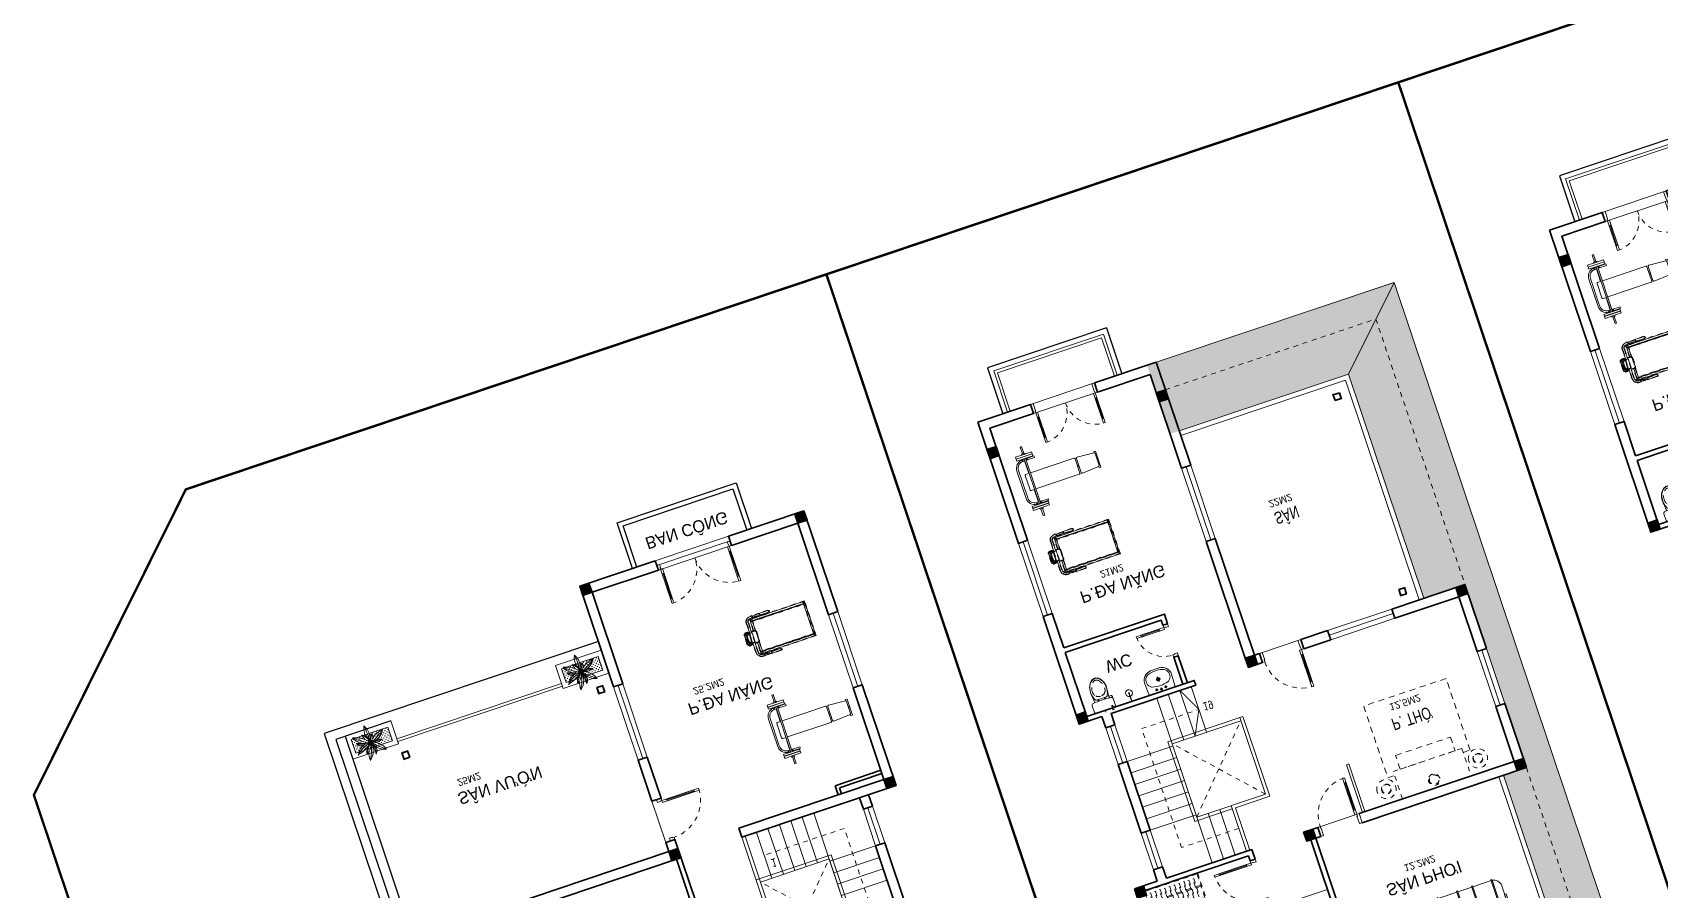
# Model space of a CAD drawing. Header units: metres. Extents: x 568332 to 569219, y 2065964 to 2066430.
# Drawn here: x 568348.01 to 568381.72, y 2066079.18 to 2066096.93 of the extents above; entities that cross this region are included whole.
import ezdxf

# ---------------------------------------------------------------- set-up
doc = ezdxf.new("R2010")
doc.units = ezdxf.units.M
for name, pattern in [('ACAD_ISO07W100', [3, 0, -3]), ('CENTER', [2, 1.25, -0.25, 0.25, -0.25]), ('DASHED', [0.75, 0.5, -0.25]), ('HIDDEN', [0.375, 0.25, -0.125]), ('HIDDEN2', [0.1875, 0.125, -0.0625]), ('X-5M-G-MB PHONGNGU$0$HIDDEN2', [0.1875, 0.125, -0.0625]), ('xref-thap C (mb tang 32-2)$0$HIDDEN', [0.375, 0.25, -0.125]), ('Xref-VCMT-BT3 - tuong bao$0$HIDDEN', [0.375, 0.25, -0.125])]:
    doc.linetypes.add(name, pattern=pattern)
doc.layers.get('0').update_dxf_attribs({"linetype": 'CONTINUOUS'})
for name, color, linetype, lineweight in [('-CONCRETE', 1, 'CONTINUOUS', 35), ('-DOOR', 137, 'CONTINUOUS', 9), ('-FURNITURE', 46, 'CONTINUOUS', 9), ('-HIDE', 3, 'HIDDEN', 13), ('-KH', 143, 'CONTINUOUS', 13), ('-LINE1', 7, 'CONTINUOUS', 18), ('-RANH GIOI KHU DAT', 12, 'CENTER', 18), ('-TEXT', 7, 'CONTINUOUS', 15), ('-WALL', 4, 'CONTINUOUS', 35), ('A-Cay', 75, 'CONTINUOUS', 5), ('A72', 9, 'CONTINUOUS', 5), ('Bighome_khuat', 251, 'DASHED', 5), ('TEXT25', 2, 'CONTINUOUS', 13)]:
    doc.layers.add(name, color=color, linetype=linetype, lineweight=lineweight)
for name, color, linetype in [('1-NETMANH', 8, 'CONTINUOUS'), ('13. NET HATCH', 252, 'CONTINUOUS'), ('A-Dot_Line', 255, 'ACAD_ISO07W100'), ('A-Flor-Hral', 242, 'CONTINUOUS'), ('SOLO', 7, 'CONTINUOUS')]:
    doc.layers.add(name, color=color, linetype=linetype)
doc.styles.add('1', font='arial.ttf')
doc.styles.add('T1', font='', dxfattribs={"height": 200})
doc.styles.get('T1').set_extended_font_data('VNgeometric Light')

# ---------------------------------------------------------------- blocks, each defined once
blk = doc.blocks.new('A$Ca51cd422')
for p, q in [((167, 414), (224, 414)), ((195, 383), (195, 443)), ((267, 429), (324, 429)), ((295, 398), (295, 458)), ((367, 414), (424, 414)), ((395, 383), (395, 443)), ((249, 215), (342, 215)), ((295, 165), (295, 264))]:
    blk.add_line(p, q)
for points in [[(0, 200, 0.414214), (200, 0), (390, 0, 0.414214), (590, 200), (581, 446, 0.409799), (551, 475), (39, 475, 0.403607), (9, 446)], [(177, 40, 0.090773), (424, 43, 0.149887), (521, 96, 0.430722), (482, 321, 0.080637), (470, 327, 0.127732), (125, 329, 0.074208), (114, 325, 0.443092), (69, 96, 0.13364), (154, 46, 0.033617)]]:
    blk.add_lwpolyline(points, format="xyb", close=True)
for centre, radius in [((195, 414), 17.5), ((295, 429), 17.5), ((395, 414), 17.5), ((295, 215), 37.5), ((295, 215), 22.5), ((295, 215), 22.5)]:
    blk.add_circle(centre, radius)
blk = doc.blocks.new('A$Cf6c941c9')
at = {"layer": '-FURNITURE', "linetype": 'HIDDEN', "ltscale": 500, "elevation": 0}
blk.add_lwpolyline([(512, 1950), (512, 2100), (2079, 2100), (2079, 300), (512, 300), (512, 450)], dxfattribs=at)
at = {"layer": '-FURNITURE', "linetype": 'HIDDEN2', "elevation": 0}
blk.add_lwpolyline([(600, 450), (600, 1950), (0, 1950), (0, 450)], close=True, dxfattribs=at)
at = {"layer": '-FURNITURE', "linetype": 'HIDDEN', "ltscale": 500, "elevation": 0}
blk.add_lwpolyline([(900, 600), (900, 1800), (600, 1800), (600, 600)], close=True, dxfattribs=at)
at = {"layer": '-FURNITURE', "linetype": 'HIDDEN2'}
for centre, radius in [((300, 2200), 200), ((300, 2200), 103), ((300, 2200), 93.3), ((170, 1200), 120), ((170, 1200), 100), ((300, 200), 200), ((300, 200), 103), ((300, 200), 93.3)]:
    blk.add_circle(centre, radius, dxfattribs=at)
blk = doc.blocks.new('A$C5C575821')
at = {"layer": '-CONCRETE'}
h = blk.add_hatch(color=256, dxfattribs=at)
h.dxf.hatch_style = 1
h.paths.add_polyline_path([(0, 200), (0, 0), (200, 0), (200, 200)])
blk.add_lwpolyline([(0, 0), (200, 0), (200, 200), (0, 200)], close=True, dxfattribs=at)
blk = doc.blocks.new('Tonkin_Treadmill01_140x87_P')
blk.add_line((70.9, 50), (70.9, 70))
at = {"color": 8}
for p, q in [((84.8, 71.9), (84.8, 97.5)), ((197.3, 22.5), (197.3, 97.5)), ((84.8, 22.5), (84.8, 48.1))]:
    blk.add_line(p, q, dxfattribs=at)
for points in [[(87.1, 103.5), (83.9, 103.5, 0.414214), (71.9, 91.5), (71.9, 70)], [(102.9, 99.5), (122.5, 99.5, 1), (122.5, 103.5), (102.9, 103.5)], [(71.9, 72.5), (64, 72.5, 0.414214), (60.5, 69), (60.5, 51, 0.414214), (64, 47.5), (71.9, 47.5)], [(87.1, 99.5), (83.9, 99.5, 0.414214), (75.9, 91.5), (75.9, 70)], [(75.9, 47.5), (82, 47.5, 0.414214), (85.5, 51), (85.5, 69, 0.414214), (82, 72.5), (75.9, 72.5)], [(87.1, 16.5), (83.9, 16.5, -0.414214), (71.9, 28.5), (71.9, 50)], [(87.1, 20.5), (83.9, 20.5, -0.414214), (75.9, 28.5), (75.9, 50)], [(102.9, 20.5), (122.5, 20.5, -1), (122.5, 16.5), (102.9, 16.5)]]:
    blk.add_lwpolyline(points, format="xyb")
for points in [[(102.9, 103), (87.5, 103)], [(68.5, 72.5), (68.5, 73), (63.5, 73), (63.5, 72.5)], [(81.3, 47), (81.3, 27.5), (200.3, 27.5), (200.3, 92.5), (81.3, 92.5), (81.3, 73)], [(87.5, 100), (102.9, 100)], [(68.5, 47.5), (68.5, 47), (63.5, 47), (63.5, 47.5)], [(87.5, 20), (102.9, 20)], [(102.9, 17), (87.5, 17)]]:
    blk.add_lwpolyline(points)
for points in [[(63.5, 73, 0.377964), (60, 69), (60, 51, 0.377964), (63.5, 47)], [(75.9, 47), (82, 47, 0.414214), (86, 51), (86, 69, 0.414214), (82, 73), (75.9, 73)]]:
    blk.add_lwpolyline(points, format="xyb", dxfattribs=at)
for points in [[(69.2, 73), (62.8, 73, -1), (62.8, 73.5), (69.2, 73.5, -1)], [(63.6, 51.7, -0.083043), (63.6, 68.3, -0.366471), (65.6, 70), (76.9, 70), (76.9, 50), (65.6, 50, -0.366471)], [(69.2, 47), (62.8, 47, 1), (62.8, 46.5), (69.2, 46.5, 1)]]:
    blk.add_lwpolyline(points, format="xyb", close=True)
for points in [[(64, 73.5), (64, 74), (68, 74), (68, 73.5)], [(81.3, 97.5), (81.3, 93.5), (200.3, 93.5), (200.3, 97.5)], [(81.3, 97.5), (81.3, 93.5), (200.3, 93.5), (200.3, 97.5)], [(64, 46.5), (64, 46), (68, 46), (68, 46.5)], [(81.3, 22.5), (81.3, 26.5), (200.3, 26.5), (200.3, 22.5)]]:
    blk.add_lwpolyline(points, close=True)
blk.add_lwpolyline([(65.6, 52, -0.083043), (65.6, 68), (70.4, 68), (70.4, 52)], format="xyb", close=True, dxfattribs=at)
for points in [[(68.5, 73), (71.9, 73)], [(81.8, 92.5), (81.8, 93.5)], [(81.8, 92.5), (81.8, 93.5)], [(199.8, 93.5), (199.8, 92.5)], [(68.5, 47), (71.9, 47)], [(81.8, 27.5), (81.8, 26.5)], [(199.8, 26.5), (199.8, 27.5)]]:
    blk.add_lwpolyline(points, dxfattribs=at)
for points in [[(89.8, 97.5), (89.8, 100), (92.8, 100), (92.8, 97.5)], [(89.8, 22.5), (89.8, 20), (92.8, 20), (92.8, 22.5)]]:
    blk.add_lwpolyline(points, close=True, dxfattribs=at)
at = {"extrusion": (0, 0, -1)}
for centre, major_axis, start_param, end_param in [((87.1, 101.5), (0, -2), 3.141593, 6.283185), ((102.9, 101.5), (0, -2), 2.418858, 7.00592), ((102.9, 101.5), (0, -1.5), 3.141593, 6.283185)]:
    blk.add_ellipse(centre, major_axis=major_axis, ratio=0.258819, start_param=start_param, end_param=end_param, dxfattribs=at)
for centre, major_axis, start_param, end_param in [((87.1, 18.5), (0, 2), 3.141593, 6.283185), ((102.9, 18.5), (0, 2), 2.418858, 7.00592), ((102.9, 18.5), (0, 1.5), 3.141593, 6.283185)]:
    blk.add_ellipse(centre, major_axis=major_axis, ratio=0.258819, start_param=start_param, end_param=end_param)
at = {"layer": 'A-Dot_Line', "ltscale": 0.2}
for p, q in [((70.9, 50), (70.9, 70)), ((84.8, 71.9), (84.8, 97.5)), ((197.3, 22.5), (197.3, 97.5)), ((84.8, 22.5), (84.8, 48.1))]:
    blk.add_line(p, q, dxfattribs=at)
for points in [[(87.1, 103.5), (83.9, 103.5, 0.414214), (71.9, 91.5), (71.9, 70)], [(102.9, 99.5), (122.5, 99.5, 1), (122.5, 103.5), (102.9, 103.5)], [(63.5, 73, 0.377964), (60, 69), (60, 51, 0.377964), (63.5, 47)], [(71.9, 72.5), (64, 72.5, 0.414214), (60.5, 69), (60.5, 51, 0.414214), (64, 47.5), (71.9, 47.5)], [(87.1, 99.5), (83.9, 99.5, 0.414214), (75.9, 91.5), (75.9, 70)], [(75.9, 47), (82, 47, 0.414214), (86, 51), (86, 69, 0.414214), (82, 73), (75.9, 73)], [(75.9, 47.5), (82, 47.5, 0.414214), (85.5, 51), (85.5, 69, 0.414214), (82, 72.5), (75.9, 72.5)], [(87.1, 16.5), (83.9, 16.5, -0.414214), (71.9, 28.5), (71.9, 50)], [(87.1, 20.5), (83.9, 20.5, -0.414214), (75.9, 28.5), (75.9, 50)], [(102.9, 20.5), (122.5, 20.5, -1), (122.5, 16.5), (102.9, 16.5)]]:
    blk.add_lwpolyline(points, format="xyb", dxfattribs=at)
for points in [[(102.9, 103), (87.5, 103)], [(68.5, 72.5), (68.5, 73), (63.5, 73), (63.5, 72.5)], [(68.5, 73), (71.9, 73)], [(81.3, 47), (81.3, 27.5), (200.3, 27.5), (200.3, 92.5), (81.3, 92.5), (81.3, 73)], [(81.8, 92.5), (81.8, 93.5)], [(81.8, 92.5), (81.8, 93.5)], [(87.5, 100), (102.9, 100)], [(199.8, 93.5), (199.8, 92.5)], [(68.5, 47.5), (68.5, 47), (63.5, 47), (63.5, 47.5)], [(68.5, 47), (71.9, 47)], [(81.8, 27.5), (81.8, 26.5)], [(87.5, 20), (102.9, 20)], [(102.9, 17), (87.5, 17)], [(199.8, 26.5), (199.8, 27.5)]]:
    blk.add_lwpolyline(points, dxfattribs=at)
for points in [[(69.2, 73), (62.8, 73, -1), (62.8, 73.5), (69.2, 73.5, -1)], [(63.6, 51.7, -0.083043), (63.6, 68.3, -0.366471), (65.6, 70), (76.9, 70), (76.9, 50), (65.6, 50, -0.366471)], [(65.6, 52, -0.083043), (65.6, 68), (70.4, 68), (70.4, 52)], [(69.2, 47), (62.8, 47, 1), (62.8, 46.5), (69.2, 46.5, 1)]]:
    blk.add_lwpolyline(points, format="xyb", close=True, dxfattribs=at)
for points in [[(64, 73.5), (64, 74), (68, 74), (68, 73.5)], [(81.3, 97.5), (81.3, 93.5), (200.3, 93.5), (200.3, 97.5)], [(81.3, 97.5), (81.3, 93.5), (200.3, 93.5), (200.3, 97.5)], [(89.8, 97.5), (89.8, 100), (92.8, 100), (92.8, 97.5)], [(64, 46.5), (64, 46), (68, 46), (68, 46.5)], [(81.3, 22.5), (81.3, 26.5), (200.3, 26.5), (200.3, 22.5)], [(89.8, 22.5), (89.8, 20), (92.8, 20), (92.8, 22.5)]]:
    blk.add_lwpolyline(points, close=True, dxfattribs=at)
at = {"layer": 'A-Dot_Line', "ltscale": 0.2, "extrusion": (0, 0, -1)}
for centre, major_axis, start_param, end_param in [((87.1, 101.5), (0, -2), 3.141593, 6.283185), ((102.9, 101.5), (0, -2), 2.418858, 7.00592), ((102.9, 101.5), (0, -1.5), 3.141593, 6.283185)]:
    blk.add_ellipse(centre, major_axis=major_axis, ratio=0.258819, start_param=start_param, end_param=end_param, dxfattribs=at)
at = {"layer": 'A-Dot_Line', "ltscale": 0.2}
for centre, major_axis, start_param, end_param in [((87.1, 18.5), (0, 2), 3.141593, 6.283185), ((102.9, 18.5), (0, 2), 2.418858, 7.00592), ((102.9, 18.5), (0, 1.5), 3.141593, 6.283185)]:
    blk.add_ellipse(centre, major_axis=major_axis, ratio=0.258819, start_param=start_param, end_param=end_param, dxfattribs=at)
blk = doc.blocks.new('X-10M-ALT2-TUM$0$A$C0CF10D65')
at = {"linetype": 'Continuous'}
for p, q in [((33, 188), (33, 821)), ((1533, 188), (1533, 821))]:
    blk.add_line(p, q, dxfattribs=at)
for points in [[(183, 0), (183, 1009), (204, 1009), (204, 0)], [(609, 0), (609, 1009), (629, 1009), (629, 0)], [(957, 0), (957, 1009), (937, 1009), (937, 0)], [(1383, 0), (1383, 1009), (1362, 1009), (1362, 0)], [(0, 378), (0, 631), (33, 631), (33, 378)], [(1566, 378), (1566, 631), (1533, 631), (1533, 378)]]:
    blk.add_lwpolyline(points, close=True, dxfattribs=at)
for points in [[(183, 989), (183, 19)], [(609, 989), (204, 989)], [(937, 989), (629, 989)], [(1362, 989), (957, 989)], [(1383, 19), (1383, 989)], [(204, 19), (609, 19)], [(629, 19), (937, 19)], [(957, 19), (1362, 19)]]:
    blk.add_lwpolyline(points, dxfattribs=at)
for radius in [137, 117]:
    blk.add_circle((783, 504), radius, dxfattribs=at)
for centre, start, end in [((206, 817), 97.774, 178.9884), ((1360, 817), 1.0116, 82.226), ((206, 191), 181.0116, 262.226), ((1360, 191), 277.774, 358.9884)]:
    blk.add_arc(centre, 173, start, end, dxfattribs=at)
blk = doc.blocks.new('*U221')
at = {"linetype": 'X-5M-G-MB PHONGNGU$0$HIDDEN2'}
for points in [[(0, 600), (0, 0), (1271, 0), (1271, 600)], [(1251, 580), (1251, 20), (20, 20), (20, 580)], [(1251, 287), (1251, 313), (20, 313), (20, 287)], [(114, 319), (109, 319), (109, 280), (114, 280)], [(228, 319), (223, 319), (223, 280), (228, 280)], [(342, 319), (337, 319), (337, 280), (342, 280)], [(456, 319), (451, 319), (451, 280), (456, 280)], [(570, 319), (565, 319), (565, 280), (570, 280)], [(684, 319), (679, 319), (679, 280), (684, 280)], [(798, 319), (793, 319), (793, 280), (798, 280)], [(912, 319), (907, 319), (907, 280), (912, 280)], [(1026, 319), (1021, 319), (1021, 280), (1026, 280)], [(1140, 319), (1135, 319), (1135, 280), (1140, 280)]]:
    blk.add_lwpolyline(points, close=True, dxfattribs=at)
for points in [[(122, 313), (122, 515), (100, 515), (100, 313)], [(236, 313), (236, 515), (214, 515), (214, 313)], [(350, 313), (350, 515), (328, 515), (328, 313)], [(464, 313), (464, 515), (442, 515), (442, 313)], [(578, 313), (578, 515), (556, 515), (556, 313)], [(692, 313), (692, 515), (670, 515), (670, 313)], [(806, 313), (806, 515), (784, 515), (784, 313)], [(920, 313), (920, 515), (898, 515), (898, 313)], [(1034, 313), (1034, 515), (1012, 515), (1012, 313)], [(1148, 313), (1148, 515), (1126, 515), (1126, 313)], [(100, 287), (100, 92), (122, 92), (122, 287)], [(214, 287), (214, 92), (236, 92), (236, 287)], [(328, 287), (328, 92), (350, 92), (350, 287)], [(442, 287), (442, 92), (464, 92), (464, 287)], [(556, 287), (556, 92), (578, 92), (578, 287)], [(670, 287), (670, 92), (692, 92), (692, 287)], [(784, 287), (784, 92), (806, 92), (806, 287)], [(898, 287), (898, 92), (920, 92), (920, 287)], [(1012, 287), (1012, 92), (1034, 92), (1034, 287)], [(1126, 287), (1126, 92), (1148, 92), (1148, 287)]]:
    blk.add_lwpolyline(points, dxfattribs=at)
blk = doc.blocks.new('shower')
for points in [[(180929, -32327), (180902, -32327), (180902, -32316), (180929, -32316)], [(180919, -32316), (180912, -32316), (180912, -32147), (180919, -32147)]]:
    blk.add_lwpolyline(points, close=True)
for radius, start, end in [(72, 272.7907, 267.2093), (8.35, 294.8355, 245.1645)]:
    blk.add_arc((180916, -32147), radius, start, end)
blk = doc.blocks.new('A$C18091ED7')
for p, q in [((-83, -267), (-83, -300)), ((-83, -278), (-83, -288)), ((-61, -290), (-83, -290)), ((-63, -265), (-81, -265)), ((-61, -267), (-61, -300)), ((0, -42), (0, 0)), ((61, -267), (61, -300)), ((61, -290), (83, -290)), ((63, -265), (81, -265)), ((83, -267), (83, -300)), ((83, -278), (83, -288)), ((146, -27), (179, -27)), ((146, -27), (146, -30)), ((146, -30), (166, -30)), ((153, -37), (146, -30)), ((152, 0), (152, -27)), ((152, 0), (179, 0)), ((153, -37), (166, -37)), ((153, -40), (153, -37)), ((153, -40), (178, -40)), ((153, -40), (178, -40)), ((153, -40), (153, -42)), ((165, -262), (165, -290)), ((185, -30), (166, -30)), ((178, -37), (166, -37)), ((168, -260), (228, -260)), ((168, -292), (207, -292)), ((185, -30), (178, -37)), ((178, -37), (178, -40)), ((178, -40), (178, -42)), ((179, 0), (179, -27)), ((179, -27), (185, -27)), ((185, -27), (185, -30)), ((231, -274), (231, -262))]:
    blk.add_line(p, q)
for points in [[(230, -219, -0.137407), (225, -235), (222, -241, -0.236081), (198, -255, -0.051961), (-198, -255, -0.236081), (-222, -241), (-225, -235, -0.137407), (-230, -219), (-230, -72, -0.198912), (-226, -63), (-209, -46, -0.198912), (-200, -42), (0, -42), (200, -42, -0.198912), (209, -46), (226, -63, -0.198912), (230, -72)], [(144, -619, -0.212405), (26, -734, -0.027685), (-1, -739, -0.022279), (-26, -734, -0.212405), (-144, -619, -0.142796), (-167, -428, -0.093005), (-128, -309, -0.256439), (-111, -300), (0, -300), (111, -300, -0.256439), (128, -309, -0.093005), (167, -428, -0.142796)]]:
    blk.add_lwpolyline(points, format="xyb", close=True)
at = {"linetype": 'xref-thap C (mb tang 32-2)$0$HIDDEN', "ltscale": 100}
blk.add_lwpolyline([(61, -669, -0.199031), (0, -699, -0.199031), (-61, -669, -0.218924), (-132, -478, -0.153791), (-112, -404, -0.236701), (0, -348, -0.236701), (112, -404, -0.153791), (132, -478, -0.218924)], format="xyb", close=True, dxfattribs=at)
blk.add_circle((166, -78), 13.9)
for centre, radius, start, end in [((-81, -267), 1.98, 90, 180), ((-63, -267), 1.98, 0, 90), ((63, -267), 1.98, 90, 180), ((81, -267), 1.98, 0, 90), ((168, -262), 2.47, 90, 180), ((168, -290), 2.47, 180, 270), ((207, -277), 15.5, 270, 306.4659), ((168, -225), 80.1, 306.4659, 320.3123), ((228, -274), 2.47, 320.3123, 0)]:
    blk.add_arc(centre, radius, start, end)
for points in [[(-156, -259), (-157, -267), (-164, -328), (-169, -385), (-184, -528), (-136, -679), (-50, -735), (-20, -741), (0, -744)], [(156, -259), (157, -267), (164, -328), (169, -385), (184, -528), (136, -679), (50, -735), (20, -741), (0, -744)]]:
    blk.add_open_spline(points, degree=3, knots=[130.613938, 130.613938, 130.613938, 130.613938, 152.852109, 311.129351, 417.703951, 561.383393, 697.692632, 710.812262, 710.812262, 710.812262, 710.812262])
blk = doc.blocks.new('*U218')
at = {"color": 251}
blk.add_line((-70, -100), (-70, -700), dxfattribs=at)
for points in [[(-900, 200), (-840, 200), (-840, 40), (-850, 40), (-850, 0), (-900, 0)], [(-50, 0), (-50, -800), (-90, -800), (-90, 0)], [(0, 200), (-60, 200), (-60, 40), (-50, 40), (-50, 0), (0, 0)], [(-50, -100), (-90, -100), (-90, -700), (-50, -700)]]:
    blk.add_lwpolyline(points, close=True)
at = {"layer": 'Bighome_khuat', "linetype": 'Xref-VCMT-BT3 - tuong bao$0$HIDDEN'}
blk.add_arc((-50, 0), 800, 180, 270, dxfattribs=at)
blk = doc.blocks.new('*U217')
at = {"color": 251}
blk.add_line((-70, 100), (-70, 500), dxfattribs=at)
for points in [[(-50, 0), (-50, 600), (-90, 600), (-90, 0)], [(-50, 100), (-90, 100), (-90, 500), (-50, 500)], [(-700, -100), (-640, -100), (-640, -40), (-650, -40), (-650, 0), (-700, 0)], [(0, -100), (-60, -100), (-60, -40), (-50, -40), (-50, 0), (0, 0)]]:
    blk.add_lwpolyline(points, close=True)
at = {"layer": 'Bighome_khuat', "linetype": 'Xref-VCMT-BT3 - tuong bao$0$HIDDEN'}
blk.add_arc((-50, 0), 600, 90, 180, dxfattribs=at)
blk = doc.blocks.new('*U219')
at = {"color": 251}
blk.add_line((70, -100), (70, -700), dxfattribs=at)
for points in [[(0, 200), (60, 200), (60, 40), (50, 40), (50, 0), (0, 0)], [(50, 0), (50, -800), (90, -800), (90, 0)], [(900, 200), (840, 200), (840, 40), (850, 40), (850, 0), (900, 0)], [(50, -100), (90, -100), (90, -700), (50, -700)]]:
    blk.add_lwpolyline(points, close=True)
at = {"layer": 'Bighome_khuat', "linetype": 'Xref-VCMT-BT3 - tuong bao$0$HIDDEN'}
blk.add_arc((50, 0), 800, 270, 0, dxfattribs=at)
blk = doc.blocks.new('Tonkin_JerkBench01_168x97_P')
for p, q in [((79, 138.5), (79, 135)), ((87, 138.5), (87, 135)), ((79, 41.5), (79, 45)), ((87, 41.5), (87, 45))]:
    blk.add_line(p, q)
at = {"color": 8}
for points in [[(77.2, 138.5, 0.393718), (60, 120), (60, 60, 0.393718), (77.2, 41.5)], [(82.4, 45), (78.5, 45, -0.414214), (63.5, 60), (63.5, 120, -0.414214), (78.5, 135), (82.4, 135)]]:
    blk.add_lwpolyline(points, format="xyb", dxfattribs=at)
for points in [[(101.4, 148), (101.4, 144), (66.4, 144), (66.4, 148)], [(101.4, 143.5), (101.4, 139.5), (66.4, 139.5), (66.4, 143.5)], [(87.4, 150), (87.4, 148), (80.4, 148), (80.4, 150)], [(82.4, 139.5), (85.4, 139.5), (85.4, 40.5), (82.4, 40.5)], [(101.4, 36.5), (101.4, 40.5), (66.4, 40.5), (66.4, 36.5)], [(101.4, 32), (101.4, 36), (66.4, 36), (66.4, 32)], [(87.4, 30), (87.4, 32), (80.4, 32), (80.4, 30)]]:
    blk.add_lwpolyline(points, close=True)
for points in [[(82.4, 138.5), (77.2, 138.5), (77.2, 135), (82.4, 135)], [(82.4, 138.5), (78.5, 138.5)], [(78.5, 138.5), (82.4, 138.5)], [(85.4, 150), (85.4, 165), (82.4, 165), (82.4, 150)], [(82.4, 144), (82.4, 143.5)], [(85.4, 143.5), (85.4, 144)], [(85.4, 135), (88.6, 135), (88.6, 138.5), (85.4, 138.5)], [(82.4, 41.5), (77.2, 41.5), (77.2, 45), (82.4, 45)], [(78.5, 41.5), (82.4, 41.5)], [(82.4, 36), (82.4, 36.5)], [(85.4, 45), (88.6, 45), (88.6, 41.5), (85.4, 41.5)], [(85.4, 36.5), (85.4, 36)], [(85.4, 30), (85.4, 15), (82.4, 15), (82.4, 30)]]:
    blk.add_lwpolyline(points)
for points in [[(82.4, 107.5), (81.7, 107.5), (81.7, 135), (82.4, 135)], [(85.4, 138.5), (103.5, 138.5), (103.5, 135), (85.4, 135)], [(223.7, 105), (223.7, 107.5), (227.7, 107.5), (227.7, 72.5), (223.7, 72.5), (223.7, 75)], [(82.4, 72.5), (81.7, 72.5), (81.7, 45), (82.4, 45)], [(182.3, 91.7), (185, 91.7), (185, 88.2), (182.3, 88.2)], [(225, 91.7), (227.4, 91.7), (227.4, 88.2), (225, 88.2)], [(85.4, 41.5), (103.5, 41.5), (103.5, 45), (85.4, 45)]]:
    blk.add_lwpolyline(points, dxfattribs=at)
for points in [[(82.4, 107.5), (75.5, 107.5, 0.414214), (73.5, 105.5), (73.5, 74.5, 0.414214), (75.5, 72.5), (82.4, 72.5)], [(85.4, 72.5), (180.3, 72.5, 0.414214), (182.3, 74.5), (182.3, 105.5, 0.414214), (180.3, 107.5), (85.4, 107.5)]]:
    blk.add_lwpolyline(points, format="xyb")
blk.add_lwpolyline([(223.1, 74.9), (187.1, 72.6, -0.432616), (185, 74.6), (185, 105.4, -0.432616), (187.1, 107.4), (223.1, 105.1, -0.396047), (225, 103.1), (225, 76.9, -0.396047)], format="xyb", close=True)
blk = doc.blocks.new('*U87')
for p, q in [((-1310, 550), (-1350, 550)), ((-1330, 100), (-1330, 550)), ((-90, 550), (-50, 550)), ((-70, 100), (-70, 550)), ((-1310, 100), (-1350, 100)), ((-90, 100), (-50, 100))]:
    blk.add_line(p, q)
for points in [[(-1350, 0), (-1310, 0), (-1310, 650), (-1350, 650)], [(-50, 0), (-90, 0), (-90, 650), (-50, 650)], [(-1400, -200), (-1340, -200), (-1340, -40), (-1350, -40), (-1350, 0), (-1400, 0)], [(0, -200), (-60, -200), (-60, -40), (-50, -40), (-50, 0), (0, 0)]]:
    blk.add_lwpolyline(points, close=True)
at = {"linetype": 'HIDDEN', "ltscale": 0.1}
for centre, start, end in [((-1350, 0), 0, 90), ((-50, 0), 90, 180)]:
    blk.add_arc(centre, 650, start, end, dxfattribs=at)
blk = doc.blocks.new('*U304')
at = {"color": 251}
blk.add_line((70, 100), (70, 700), dxfattribs=at)
for points in [[(50, 0), (50, 800), (90, 800), (90, 0)], [(50, 100), (90, 100), (90, 700), (50, 700)], [(0, -110), (60, -110), (60, -40), (50, -40), (50, 0), (0, 0)], [(900, -110), (840, -110), (840, -40), (850, -40), (850, 0), (900, 0)]]:
    blk.add_lwpolyline(points, close=True)
at = {"layer": 'Bighome_khuat', "linetype": 'Xref-VCMT-BT3 - tuong bao$0$HIDDEN'}
blk.add_arc((50, 0), 800, 0, 90, dxfattribs=at)
blk = doc.blocks.new('BT1-T3')
at = {"layer": '13. NET HATCH'}
h = blk.add_hatch(dxfattribs=at)
h.set_pattern_fill('N-ONG-01', color=256, scale=200, angle=450)
h.set_pattern_definition([(4.9697, (174602.975, 39473.766), (-2400.0002103, -199.9982614), [184.6944, -4432.6642]), (270, (174786.97, 39489.77), (200, -200), [16, -184]), (90, (174802.97, 39289.77), (-200, 200), [56, -144]), (180, (174802.97, 39345.77), (-200, -200), [20, -180]), (360, (174782.97, 39473.77), (200, 200), [20, -180]), (90, (174802.97, 39473.77), (-200, 200), [16, -184]), (90, (174786.97, 39289.77), (-200, 200), [40, -160]), (175.0303, (174786.975, 39329.766), (-2400.0002103, 199.9982614), [184.6944, -4432.6642]), (142.6961, (174776.975, 39329.7664), (3400.0021483, -2599.997178), [52.8016, -5227.35]), (108.4349, (174734.975, 39361.766), (-199.99968, 400.00009), [50.5964, -581.859]), (71.5651, (174718.975, 39409.766), (-199.99968, -400.00009), [50.5964, -581.859]), (37.3039, (174734.975, 39457.7664), (3400.0021483, 2599.997178), [52.8016, -5227.35]), (110.2249, (174748.975, 39371.766), (800.001667, -2199.999453), [40.497, -4009.1944]), (69.7751, (174734.975, 39409.766), (800.001667, 2199.999453), [40.497, -4009.1944]), (37.4054, (174748.975, 39447.766), (2599.998493, 2000.0019905), [42.8018, -4237.385]), (142.5946, (174782.975, 39345.766), (2599.998493, -2000.0019905), [42.8018, -4237.385])])
h.paths.add_polyline_path([(203287, 33501), (204787, 32001), (204796, 46704), (203687, 45601), (203687, 42401), (204187, 42401), (204187, 38401), (203287, 38401)])
h.paths.add_polyline_path([(204602, 46108), (203299, 41634)], flags=16)
h = blk.add_hatch(dxfattribs=at)
h.set_pattern_fill('N-ONG-01', color=256, scale=200, angle=360)
h.set_pattern_definition([(274.9697, (197566.302, 62184.158), (-199.9982614, 2400.0002103), [184.6944, -4432.6642]), (180, (197582.3, 62000.16), (-200, -200), [16, -184]), (360, (197382.3, 61984.16), (200, 200), [56, -144]), (90, (197438.3, 61984.16), (-200, 200), [20, -180]), (270, (197566.3, 62004.16), (200, -200), [20, -180]), (360, (197566.3, 61984.16), (200, 200), [16, -184]), (360, (197382.3, 62000.16), (200, 200), [40, -160]), (85.0303, (197422.302, 62000.158), (199.9982614, 2400.0002103), [184.6944, -4432.6642]), (52.6961, (197422.302, 62010.158), (-2599.997178, -3400.0021483), [52.8016, -5227.35]), (18.4349, (197454.3, 62052.16), (400.00009, 199.99968), [50.5964, -581.859]), (341.5651, (197502.3, 62068.16), (-400.00009, 199.99968), [50.5964, -581.859]), (307.3039, (197550.302, 62052.158), (2599.997178, -3400.0021483), [52.8016, -5227.35]), (20.2249, (197464.302, 62038.158), (-2199.999453, -800.001667), [40.497, -4009.1944]), (339.7751, (197502.302, 62052.158), (2199.999453, -800.001667), [40.497, -4009.1944]), (307.4054, (197540.302, 62038.158), (2000.0019905, -2599.998493), [42.8018, -4237.385]), (52.5946, (197438.302, 62004.158), (-2000.0019905, -2599.998493), [42.8018, -4237.385])])
h.paths.add_polyline_path([(199387, 33501), (199387, 32001), (204796, 31991), (203287, 33501)])
h.paths.add_polyline_path([(204201, 32185), (199727, 33488)], flags=16)
at = {"layer": '-DOOR'}
for points in [[(199697, 42201), (200597, 42201)], [(196287, 41151), (196287, 41951)], [(204087, 39801), (204087, 41001)], [(196287, 39651), (196287, 38851)], [(202587, 38501), (201187, 38501)], [(200597, 38401), (199697, 38401)], [(195787, 34651), (195787, 36251)], [(199487, 34251), (199487, 35851)]]:
    blk.add_lwpolyline(points, dxfattribs=at)
for points in [[(196387, 41951), (196187, 41951), (196187, 41151), (196387, 41151)], [(203987, 39801), (204187, 39801), (204187, 41001), (203987, 41001)], [(196387, 38851), (196187, 38851), (196187, 39651), (196387, 39651)], [(202587, 38401), (202587, 38601), (201187, 38601), (201187, 38401)], [(195687, 36251), (195887, 36251), (195887, 34651), (195687, 34651)], [(199387, 34251), (199587, 34251), (199587, 35851), (199387, 35851)], [(196837, 32001), (198237, 32001), (198237, 32201), (196837, 32201)]]:
    blk.add_lwpolyline(points, close=True, dxfattribs=at)
at = {"layer": '-FURNITURE'}
blk.add_lwpolyline([(200673, 42201), (200723, 42201), (200723, 41159), (200673, 41159)], close=True, dxfattribs=at)
at = {"layer": '-HIDE', "ltscale": 5}
for points in [[(199587, 46101), (204187, 46101), (204187, 42401)], [(199587, 32601), (204187, 32601), (204187, 38401)]]:
    blk.add_lwpolyline(points, dxfattribs=at)
at = {"layer": '-HIDE', "ltscale": 10}
for points in [[(198887, 41201), (197387, 39601)], [(197387, 41201), (198887, 39601)]]:
    blk.add_lwpolyline(points, dxfattribs=at)
at = {"layer": '-KH', "linetype": 'HIDDEN2', "ltscale": 5}
blk.add_lwpolyline([(198137, 41701), (196887, 41701), (196887, 39101), (198137, 39101)], dxfattribs=at)
at = {"layer": '-LINE1'}
for p, q in [((198257, 43484), (199477, 43484)), ((197387, 38601), (197387, 42201)), ((197637, 41201), (197637, 42201)), ((197887, 41201), (197887, 42201)), ((198137, 41201), (198137, 42201)), ((198137, 41201), (198137, 42201)), ((198207, 41271), (198207, 42201)), ((198137, 41271), (197317, 41271)), ((197317, 41271), (197317, 39531)), ((198887, 41201), (197387, 41201)), ((197387, 41201), (197387, 39601)), ((198957, 41271), (198207, 41271)), ((198887, 39531), (198887, 41201)), ((198957, 39531), (198957, 41271)), ((197317, 39531), (198957, 39531)), ((197387, 39601), (198887, 39601)), ((197637, 38601), (197637, 39601)), ((197887, 38601), (197887, 39601)), ((198137, 38601), (198137, 39601)), ((196337, 31101), (196337, 32001)), ((196397, 31161), (196397, 32001)), ((204787, 32001), (198237, 32001)), ((198677, 31161), (198677, 32001)), ((198737, 31101), (198737, 32001)), ((198737, 31101), (196337, 31101)), ((198677, 31161), (196397, 31161))]:
    blk.add_line(p, q, dxfattribs=at)
for points in [[(199387, 46101), (199387, 46701), (204787, 46701), (204787, 32001)], [(199587, 45601), (203687, 45601), (203687, 42401)], [(199587, 45501), (203587, 45501), (203587, 42401)], [(197387, 41151), (196387, 41151)], [(197387, 40901), (196387, 40901)], [(197387, 40651), (196387, 40651)], [(197387, 40401), (196387, 40401)], [(197387, 40151), (196387, 40151)], [(197387, 39901), (196387, 39901)], [(197387, 39651), (196387, 39651)], [(199587, 33601), (203187, 33601), (203187, 38401)], [(199587, 33501), (203287, 33501), (203287, 38401)], [(203287, 33501), (204787, 32001)]]:
    blk.add_lwpolyline(points, dxfattribs=at)
at = {"layer": '-LINE1', "const_width": 20}
blk.add_lwpolyline([(197887, 39601), (198137, 39101), (197887, 38601)], dxfattribs=at)
at = {"layer": '-RANH GIOI KHU DAT', "linetype": 'HIDDEN', "ltscale": 10, "const_width": 50}
blk.add_lwpolyline([(193687, 28101), (206187, 28101), (206187, 48101), (193687, 48101)], close=True, dxfattribs=at)
at = {"layer": '-WALL'}
for p, q in [((199477, 45901), (199477, 42401)), ((199587, 45901), (199587, 42401)), ((195687, 42201), (195687, 43351)), ((196187, 42201), (195687, 42201)), ((195887, 42301), (198147, 42301)), ((196187, 41951), (196187, 42201)), ((196387, 41951), (196387, 42201)), ((196387, 42201), (198257, 42201)), ((198147, 42301), (198147, 42411)), ((198147, 42411), (198257, 42411)), ((198257, 42201), (198257, 42411)), ((200597, 42201), (203987, 42201)), ((203987, 41001), (203987, 42201)), ((196187, 39651), (196187, 41151)), ((196387, 39651), (196387, 41151)), ((203987, 38601), (203987, 39801)), ((204187, 38401), (204187, 39801)), ((196187, 38601), (196187, 38851)), ((195687, 38601), (196187, 38601)), ((195687, 36251), (195687, 38601)), ((195887, 37101), (195887, 38501)), ((197987, 37911), (197987, 38501)), ((198087, 37911), (198087, 38501)), ((199387, 38601), (199697, 38601)), ((199387, 38501), (199387, 38601)), ((200597, 38601), (201187, 38601)), ((202587, 38601), (203987, 38601)), ((199387, 35851), (199387, 38401)), ((199587, 38401), (199387, 38401)), ((199697, 38401), (199587, 38401)), ((199587, 35851), (199587, 38401)), ((201187, 38401), (200597, 38401)), ((204187, 38401), (202587, 38401)), ((195887, 36251), (195887, 37001)), ((199387, 32201), (199387, 34251)), ((199587, 32001), (199587, 34251)), ((198237, 32201), (198237, 32001)), ((199387, 32201), (198237, 32201)), ((199587, 32001), (198237, 32001))]:
    blk.add_line(p, q, dxfattribs=at)
for points in [[(199697, 42401), (199587, 42401), (199587, 42201), (199697, 42201)], [(195687, 32001), (196837, 32001), (196837, 32201), (195887, 32201), (195887, 34651), (195687, 34651)]]:
    blk.add_lwpolyline(points, close=True, dxfattribs=at)
for points in [[(200597, 42401), (200597, 42401), (204187, 42401), (204187, 41001)], [(196387, 41951), (196187, 41951)], [(196387, 41151), (196187, 41151)], [(203987, 41001), (204187, 41001)], [(203987, 39801), (204187, 39801)], [(196387, 39651), (196187, 39651)], [(196387, 38851), (196387, 38601), (198237, 38601), (198237, 38501), (195887, 38501)], [(196387, 38851), (196187, 38851)], [(199697, 38401), (199697, 38601)], [(200597, 38601), (200597, 38401)], [(201187, 38401), (201187, 38601)], [(202587, 38401), (202587, 38601)], [(197987, 37911), (198087, 37911)], [(195887, 37101), (197987, 37101), (197987, 37211)], [(198087, 37211), (198087, 37001), (195887, 37001)], [(198087, 37211), (197987, 37211)], [(195887, 36251), (195687, 36251)], [(199387, 35851), (199587, 35851)], [(199387, 34251), (199587, 34251)]]:
    blk.add_lwpolyline(points, dxfattribs=at)
at = {"layer": '1-NETMANH'}
for p, q in [((196237, 31001), (196237, 32001)), ((198837, 31001), (198837, 32001)), ((198837, 31001), (196237, 31001))]:
    blk.add_line(p, q, dxfattribs=at)
at = {"layer": 'A-Flor-Hral'}
for points in [[(202847, 38201), (202987, 38201), (202987, 38061), (202847, 38061)], [(202858, 38189), (202976, 38189), (202976, 38072), (202858, 38072)], [(202847, 33801), (202987, 33801), (202987, 33941), (202847, 33941)], [(202858, 33812), (202976, 33812), (202976, 33929), (202858, 33929)]]:
    blk.add_lwpolyline(points, close=True, dxfattribs=at)
at = {"layer": '-DOOR', "rotation": 90}
blk.add_blockref('*U304', (198147, 42411), dxfattribs=at)
at = {"layer": '-DOOR', "xscale": -1}
for name, p in [('*U219', (200597, 42201)), ('*U87', (196837, 32201))]:
    blk.add_blockref(name, p, dxfattribs=at)
for name, p, rotation in [('*U218', (200597, 38601), 180), ('*U217', (197987, 37211), 90)]:
    blk.add_blockref(name, p, dxfattribs=dict(at, rotation=rotation))
at = {"layer": '-FURNITURE', "xscale": -1, "rotation": 359.9999999798975}
blk.add_blockref('X-10M-ALT2-TUM$0$A$C0CF10D65', (202957, 44371), dxfattribs=at)
at = {"layer": '-FURNITURE', "extrusion": (0, 0, -1), "xscale": -0.916666666665974, "yscale": 0.916666666665974, "zscale": -0.916666666665974}
blk.add_blockref('*U221', (-195869, 42301), dxfattribs=at)
at = {"layer": '-FURNITURE'}
for name, p in [('A$C18091ED7', (196294, 38543)), ('A$Ca51cd422', (197243, 38026))]:
    blk.add_blockref(name, p, dxfattribs=at)
at = {"layer": '-FURNITURE', "rotation": 180}
blk.add_blockref('shower', (377789, 6174), dxfattribs=at)
at = {"layer": '-FURNITURE', "xscale": 10, "yscale": 10, "zscale": 10}
for name, p in [('Tonkin_Treadmill01_140x87_P', (195611, 34549)), ('Tonkin_JerkBench01_168x97_P', (195534, 32620))]:
    blk.add_blockref(name, p, dxfattribs=at)
at = {"layer": '-WALL'}
for p in [(195687, 42201), (199387, 42201), (203987, 42201), (195687, 38401), (199387, 38401), (203987, 38401), (195687, 32601), (199387, 32601)]:
    blk.add_blockref('A$C5C575821', p, dxfattribs=at)
at = {"layer": '-WALL', "rotation": 270}
blk.add_blockref('A$Cf6c941c9', (201097, 42201), dxfattribs=at)
at = {"layer": '-TEXT', "color": 2}
for s, p in [('SÂN PHƠI', (200636, 43779)), ('WC', (196590, 37538)), ('P.ĐA NĂNG', (196551, 36008))]:
    blk.add_text(s, height=250, dxfattribs=at).set_placement(p)
at = {"layer": '-TEXT', "color": 2, "width": 0.75}
for s, p in [('P. THỜ', (201834, 40556)), ('SÂN', (200886, 35735))]:
    blk.add_text(s, height=250, dxfattribs=at).set_placement(p)
at = {"layer": '-TEXT', "style": '1', "width": 0.75}
blk.add_text('19', height=180, dxfattribs=at).set_placement((198241, 38997))
at = {"layer": 'TEXT25', "style": 'T1'}
for s, rotation, p in [('12.2M2', 360, (201124, 43506)), ('12,5M2', 0, (201897, 40248)), ('21M2', 360, (197087, 35734)), ('22M2', 360, (200863, 35465))]:
    blk.add_text(s, height=150, rotation=rotation, dxfattribs=at).set_placement(p)
blk = doc.blocks.new('*U88')
at = {"color": 251}
blk.add_line((-70, 100), (-70, 700), dxfattribs=at)
for points in [[(-50, 0), (-50, 800), (-90, 800), (-90, 0)], [(-50, 100), (-90, 100), (-90, 700), (-50, 700)], [(-900, -100), (-840, -100), (-840, -40), (-850, -40), (-850, 0), (-900, 0)], [(0, -100), (-60, -100), (-60, -40), (-50, -40), (-50, 0), (0, 0)]]:
    blk.add_lwpolyline(points, close=True)
at = {"layer": 'Bighome_khuat', "linetype": 'Xref-VCMT-BT3 - tuong bao$0$HIDDEN'}
blk.add_arc((-50, 0), 800, 90, 180, dxfattribs=at)
blk = doc.blocks.new('*U172')
for p, q in [((-1510, 650), (-1550, 650)), ((-1530, 100), (-1530, 650)), ((-90, 650), (-50, 650)), ((-70, 100), (-70, 650)), ((-1510, 100), (-1550, 100)), ((-90, 100), (-50, 100))]:
    blk.add_line(p, q)
for points in [[(-1550, 0), (-1510, 0), (-1510, 750), (-1550, 750)], [(-50, 0), (-90, 0), (-90, 750), (-50, 750)], [(-1600, -100), (-1540, -100), (-1540, -40), (-1550, -40), (-1550, 0), (-1600, 0)], [(0, -100), (-60, -100), (-60, -40), (-50, -40), (-50, 0), (0, 0)]]:
    blk.add_lwpolyline(points, close=True)
at = {"linetype": 'HIDDEN', "ltscale": 0.1}
for centre, start, end in [((-1550, 0), 0, 90), ((-50, 0), 90, 180)]:
    blk.add_arc(centre, 750, start, end, dxfattribs=at)
blk = doc.blocks.new('mb-cay21')
for centre, radius, start, end in [((323, 122), 344, 127.0526, 193.6397), ((904, -76), 918, 149.2774, 171.9041), ((-406, 380), 522, 342.1417, 1.7778), ((-11, -305), 360, 95.3509, 151.9516), ((-406, 380), 522, 278.611, 320.85), ((262, -799), 887, 107.6158, 131.4255), ((-350, -54), 344, 18.2679, 77.7577), ((83, 412), 383, 199.8532, 255.8716), ((-1036, -793), 1315, 39.2618, 54.5536), ((-155, -183), 260, 72.6029, 113.2685), ((-130, 326), 298, 244.7044, 267.5626), ((-249, -2287), 2343, 85.498, 90.09), ((-623, 273), 660, 323.9758, 339.4862), ((57, 207), 143, 131.9837, 205.4724), ((224, 201), 285, 157.16, 204.0107), ((607, 265), 647, 175.9263, 194.9396), ((357, -131), 395, 154.191, 209.7589), ((69, 307), 265, 252.5643, 340.5658), ((-130, 286), 270, 297.6391, 353.4927), ((271, 12), 277, 118.6711, 171.4448), ((1314, -105), 1316, 173.8852, 189.76), ((-495, 542), 695, 315.3527, 335.2401), ((158, 0), 158, 169.0123, 258.5733), ((-267, -705), 795, 43.0584, 70.3682), ((495, -567), 793, 102.8236, 128.4584), ((420, 345), 517, 216.0101, 258.7514), ((-349, -155), 402, 28.0633, 29.2303), ((-89, 616), 575, 279.6289, 313.8517), ((252, 53), 245, 184.8141, 238.0945), ((-11, -305), 360, 23.5569, 85.5927), ((112, -192), 234, 44.3745, 98.3611), ((-382, -1631), 1733, 67.585, 73.6645), ((170, -57), 113, 15.6468, 102.6443), ((21, -96), 115, 141.0444, 190.8834), ((-116, -9), 111, 283.0214, 317.1626), ((-349, -155), 402, 334.7196, 5.6674), ((850, 187), 800, 197.5499, 205.3147)]:
    blk.add_arc(centre, radius, start, end)
blk = doc.blocks.new('BT4-T3')
at = {"layer": 'A-Cay'}
h = blk.add_hatch(dxfattribs=at)
h.set_pattern_fill('CO-01', color=256, scale=50)
h.set_pattern_definition([(90, (-48898.437, -106865.633), (-35.355339, 35.355339), [9.375, -61.335678]), (45, (-48898.437, -106865.633), (-35.355339, 35.355339), [9.375, -40.625]), (135, (-48898.437, -106865.633), (-35.355339, -35.355339), [9.375, -40.625])])
h.paths.add_polyline_path([(189132, -126711), (188332, -126711), (188332, -126411), (189132, -126411)])
h = blk.add_hatch(dxfattribs=at)
h.set_pattern_fill('CO-01', color=256, scale=50)
h.set_pattern_definition([(90, (-44298.11, -106865.633), (-35.355339, 35.355339), [9.375, -61.335678]), (45, (-44298.11, -106865.633), (-35.355339, 35.355339), [9.375, -40.625]), (135, (-44298.11, -106865.633), (-35.355339, -35.355339), [9.375, -40.625])])
h.paths.add_polyline_path([(193732, -126711), (192932, -126711), (192932, -126411), (193732, -126411)])
at = {"layer": '-DOOR'}
for points in [[(197932, -121961), (198132, -121961), (198132, -121161), (197932, -121161)], [(193832, -126011), (194032, -126011), (194032, -124411), (193832, -124411)], [(198532, -126011), (198732, -126011), (198732, -124411), (198532, -124411)], [(197082, -128011), (195482, -128011), (195482, -128211), (197082, -128211)]]:
    blk.add_lwpolyline(points, close=True, dxfattribs=at)
for points in [[(198032, -121161), (198032, -121961)], [(193832, -123511), (193832, -122611)], [(193932, -124411), (193932, -126011)], [(198632, -124411), (198632, -126011)], [(195482, -128111), (197082, -128111)]]:
    blk.add_lwpolyline(points, dxfattribs=at)
at = {"layer": '-HIDE', "ltscale": 10}
for points in [[(195432, -119611), (196932, -121211)], [(196932, -119611), (195432, -121211)]]:
    blk.add_lwpolyline(points, dxfattribs=at)
at = {"layer": '-KH', "linetype": 'HIDDEN2', "ltscale": 5}
blk.add_lwpolyline([(195682, -119111), (197432, -119111), (197432, -121711), (195682, -121711)], dxfattribs=at)
at = {"layer": '-LINE1'}
for p, q in [((196932, -122211), (196932, -118611)), ((195362, -122211), (195362, -119541)), ((195432, -122211), (195432, -119611)), ((196932, -119611), (196932, -121211)), ((197002, -119541), (197002, -121281)), ((197002, -121281), (195362, -121281)), ((196932, -121211), (195432, -121211)), ((195682, -122211), (195682, -121211)), ((195932, -122211), (195932, -121211)), ((196182, -122211), (196182, -121211)), ((196432, -122211), (196432, -121211)), ((196682, -122211), (196682, -121211))]:
    blk.add_line(p, q, dxfattribs=at)
for points in [[(196932, -120411), (197932, -120411)], [(196932, -120661), (197932, -120661)], [(196932, -120911), (197932, -120911)], [(196932, -121161), (197932, -121161)]]:
    blk.add_lwpolyline(points, dxfattribs=at)
for points in [[(189232, -126811), (188232, -126811), (188232, -126311), (189232, -126311)], [(189132, -126711), (188332, -126711), (188332, -126411), (189132, -126411)], [(193832, -126811), (192832, -126811), (192832, -126311), (193832, -126311)], [(193732, -126711), (192932, -126711), (192932, -126411), (193732, -126411)]]:
    blk.add_lwpolyline(points, close=True, dxfattribs=at)
at = {"layer": '-RANH GIOI KHU DAT', "linetype": 'HIDDEN', "ltscale": 10, "const_width": 50}
blk.add_lwpolyline([(200732, -112710), (181732, -112710), (181732, -127710), (186732, -132710), (200732, -132710)], close=True, dxfattribs=at)
at = {"layer": '-WALL'}
for p, q in [((197932, -121161), (197932, -119661)), ((198132, -121161), (198132, -119661)), ((193932, -121211), (193932, -122211)), ((194032, -121211), (194032, -122611)), ((193932, -122211), (189232, -122211)), ((193932, -122211), (193832, -122211)), ((195362, -122211), (195362, -122411)), ((193832, -122411), (189032, -122411)), ((193832, -122611), (193832, -122411)), ((194032, -122611), (193832, -122611)), ((198532, -122411), (195362, -122411)), ((197532, -122611), (197532, -122411)), ((198532, -122611), (197532, -122611)), ((197602, -122541), (197602, -122411)), ((198532, -122541), (197602, -122541)), ((198532, -122411), (198532, -124411)), ((193832, -124411), (193832, -123511)), ((194032, -123511), (193832, -123511)), ((194032, -123511), (194032, -124411)), ((193832, -128211), (193832, -126011)), ((194032, -126011), (194032, -128011)), ((198532, -126011), (198532, -128011)), ((195482, -128011), (194032, -128011)), ((195482, -128011), (195482, -128211)), ((198532, -128011), (197082, -128011)), ((197082, -128011), (197082, -128211)), ((195482, -128211), (193832, -128211)), ((197082, -128211), (198732, -128211))]:
    blk.add_line(p, q, dxfattribs=at)
for points in [[(197932, -121161), (198132, -121161)], [(197932, -122211), (197932, -121961), (198132, -121961), (198132, -122211)], [(195362, -122211), (198732, -122211), (198732, -124411)], [(193832, -124411), (194032, -124411)], [(198532, -124411), (198732, -124411)], [(193832, -126011), (194032, -126011)], [(198532, -126011), (198732, -126011)], [(198732, -126011), (198732, -128211)]]:
    blk.add_lwpolyline(points, dxfattribs=at)
at = {"layer": '13. NET HATCH'}
for p, q in [((187842, -127001), (187842, -122021)), ((193832, -127001), (187842, -127001))]:
    blk.add_line(p, q, dxfattribs=at)
at = {"layer": 'A-Flor-Hral'}
for points in [[(189372, -126111), (189232, -126111), (189232, -125971), (189372, -125971)], [(189361, -126099), (189243, -126099), (189243, -125982), (189361, -125982)], [(193632, -126111), (193492, -126111), (193492, -125971), (193632, -125971)], [(193621, -126099), (193504, -126099), (193504, -125982), (193621, -125982)]]:
    blk.add_lwpolyline(points, close=True, dxfattribs=at)
at = {"layer": 'A72'}
for points in [[(192832, -126361), (189232, -126361)], [(192832, -126421), (189232, -126421)]]:
    blk.add_lwpolyline(points, dxfattribs=at)
at = {"layer": 'SOLO'}
for p, q in [((188032, -126811), (188032, -122211)), ((188232, -126811), (188232, -122211)), ((189232, -126811), (188032, -126811)), ((193832, -127711), (193832, -126811))]:
    blk.add_line(p, q, dxfattribs=at)
for points in [[(194982, -128211), (194982, -129211), (197582, -129211), (197582, -128211)], [(195082, -128211), (195082, -129111), (197482, -129111), (197482, -128211)]]:
    blk.add_lwpolyline(points, dxfattribs=at)
at = {"layer": '-DOOR', "rotation": 270}
blk.add_blockref('*U88', (194032, -123511), dxfattribs=at)
at = {"layer": '-DOOR', "xscale": -1}
blk.add_blockref('*U172', (195482, -128011), dxfattribs=at)
at = {"layer": '-FURNITURE', "xscale": 10, "yscale": 10, "zscale": 10}
for name, p in [('Tonkin_JerkBench01_168x97_P', (196063, -124958)), ('Tonkin_Treadmill01_140x87_P', (196141, -126661))]:
    blk.add_blockref(name, p, dxfattribs=at)
at = {"layer": '-WALL', "xscale": -1}
for p in [(194032, -122411), (198732, -122411), (194032, -128211), (194032, -128211), (198732, -128211), (198732, -128211)]:
    blk.add_blockref('A$C5C575821', p, dxfattribs=at)
at = {"layer": 'A-Cay', "xscale": -1}
for p in [(188687, -126567), (193287, -126567)]:
    blk.add_blockref('mb-cay21', p, dxfattribs=at)
at = {"layer": '-TEXT', "style": '1', "width": 0.75}
blk.add_text('1', height=180, dxfattribs=at).set_placement((195773, -121587))
at = {"layer": '-TEXT', "color": 2}
for s, p in [('SÂN VƯỜN ', (190043, -124951)), ('P.ĐA NĂNG', (195158, -125191)), ('BAN CÔNG', (195411, -128729))]:
    blk.add_text(s, height=250, dxfattribs=at).set_placement(p)
at = {"layer": 'TEXT25', "style": 'T1'}
for s, p in [('25M2', (190134, -125225)), ('25.2M2', (195369, -125465))]:
    blk.add_text(s, height=150, rotation=360, dxfattribs=at).set_placement(p)

msp = doc.modelspace()

# ---------------------------------------------------------------- block references
at = {"layer": '-KH', "yscale": 0.001, "zscale": 0.001}
for name, p, xscale, rotation in [('BT1-T3', (568183.744, 2066060.918), -0.001, 198.5514997543399), ('BT1-T3', (568171.894, 2066056.941), -0.001, 198.5514997543399), ('BT4-T3', (568216.379, 2065902.245), -0.0009999999999999998, 198.5515003604368)]:
    msp.add_blockref(name, p, dxfattribs=dict(at, xscale=xscale, rotation=rotation))

doc.saveas('drawing.dxf')
